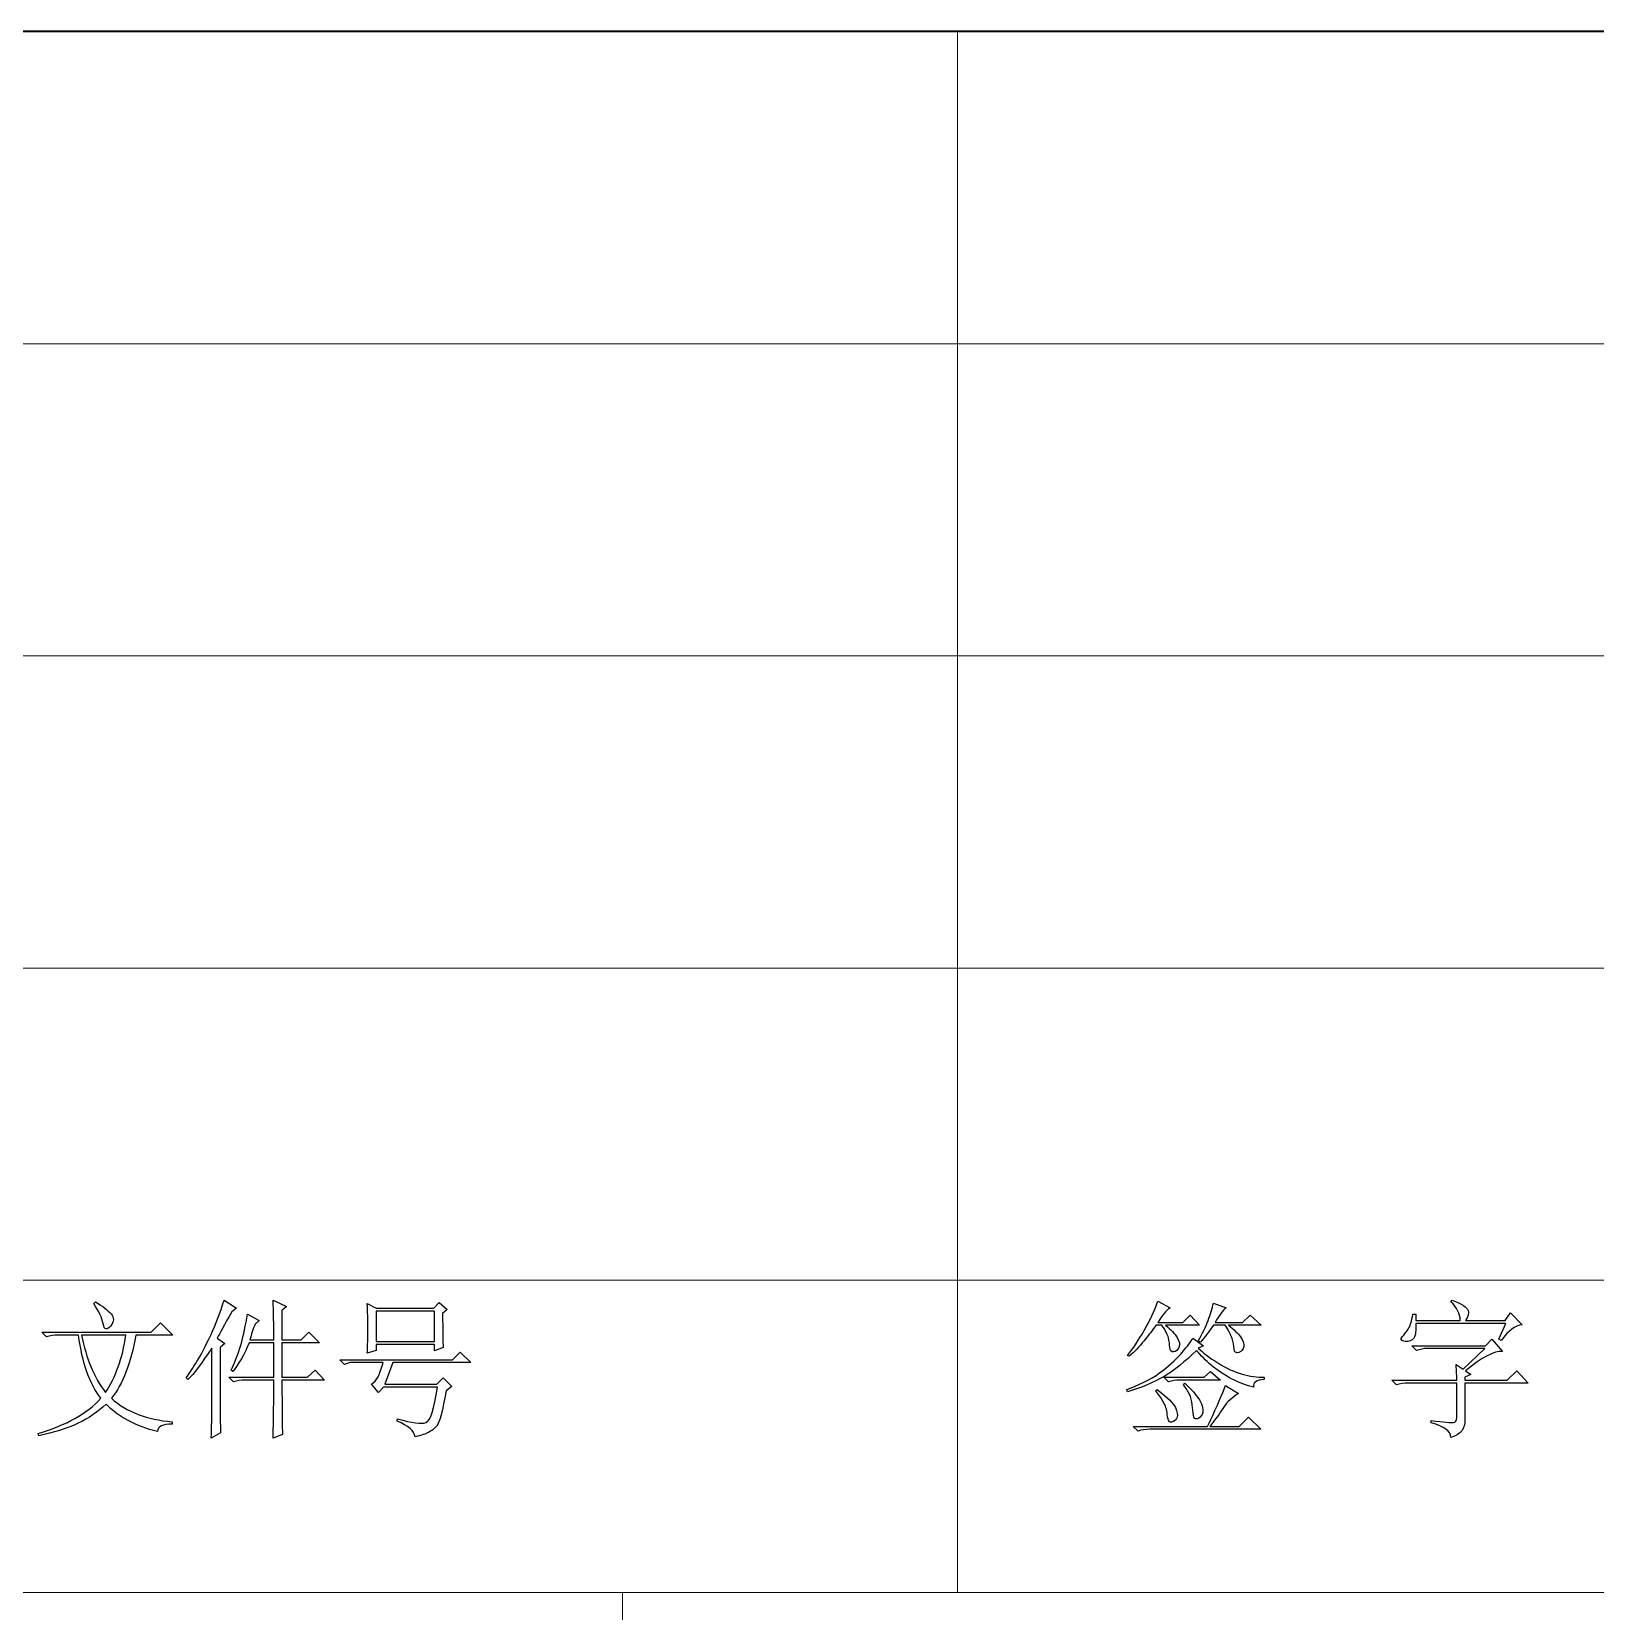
# Model space of a CAD drawing. Header units: millimetres. Extents: x -894 to 2281, y 379 to 1725.
# Drawn here: x 471.9 to 569.4, y 664.5 to 763 of the extents above; entities that cross this region are included whole.
import ezdxf

# ---------------------------------------------------------------- set-up
doc = ezdxf.new("R2010")
doc.units = ezdxf.units.MM
doc.layers.add('layer 1', color=7, linetype='Continuous')

msp = doc.modelspace()

# ---------------------------------------------------------------- linework, layer by layer
at = {"layer": 'layer 1', "lineweight": 35}
msp.add_open_spline([(1135.285, 762.997), (1135.285, 762.997), (383.463, 762.997), (383.463, 762.997)], degree=3, dxfattribs=at)
at = {"layer": 'layer 1', "color": 1, "lineweight": 9}
for points in [[(529.651, 762.997), (529.651, 762.997), (529.651, 762.997), (529.651, 762.997)], [(529.651, 762.997), (529.651, 762.997), (529.651, 665.653), (529.651, 665.653)], [(634.07, 743.528), (634.07, 743.528), (383.463, 743.528), (383.463, 743.528)], [(634.07, 724.059), (634.07, 724.059), (383.463, 724.059), (383.463, 724.059)], [(634.07, 704.59), (634.07, 704.59), (383.463, 704.59), (383.463, 704.59)], [(634.07, 685.122), (634.07, 685.122), (383.463, 685.122), (383.463, 685.122)], [(884.678, 665.653), (884.678, 665.653), (383.463, 665.653), (383.463, 665.653)], [(508.767, 665.653), (508.767, 665.653), (508.767, 587.778), (508.767, 587.778)]]:
    msp.add_open_spline(points, degree=3, dxfattribs=at)
at = {"layer": 'layer 1', "color": 1}
for points, knots in [([(475.898, 683.774), (475.898, 683.774), (475.789, 683.665), (475.789, 683.665), (475.789, 683.665), (476.105, 683.203), (476.3, 682.783), (476.373, 682.407), (476.373, 682.407), (476.446, 682.031), (476.596, 681.983), (476.828, 682.261), (476.828, 682.261), (477.058, 682.541), (477.071, 682.796), (476.864, 683.027), (476.864, 683.027), (476.657, 683.257), (476.335, 683.506), (475.898, 683.774)], [0, 0, 0, 0, 0.2, 0.2, 0.2, 0.2, 0.4, 0.4, 0.4, 0.4, 0.6, 0.6, 0.6, 0.6, 0.8, 0.8, 0.8, 0.8, 1, 1, 1, 1]), ([(483.114, 675.283), (483.114, 675.283), (483.697, 675.611), (483.697, 675.611), (483.697, 675.611), (483.672, 676.194), (483.66, 676.704), (483.66, 677.143), (483.66, 677.143), (483.66, 677.143), (483.66, 680.932), (483.66, 680.932), (483.66, 680.932), (483.66, 680.932), (483.952, 681.187), (483.952, 681.187), (483.952, 681.187), (483.952, 681.187), (483.478, 681.515), (483.478, 681.515), (483.478, 681.515), (483.624, 681.782), (483.927, 682.328), (484.389, 683.155), (484.389, 683.155), (484.389, 683.155), (484.681, 683.373), (484.681, 683.373), (484.681, 683.373), (484.681, 683.373), (483.915, 683.883), (483.915, 683.883), (483.915, 683.883), (483.672, 683.105), (483.392, 682.378), (483.077, 681.697), (483.077, 681.697), (482.761, 681.017), (482.477, 680.47), (482.222, 680.058), (482.222, 680.058), (481.965, 679.644), (481.741, 679.304), (481.547, 679.036), (481.547, 679.036), (481.547, 679.036), (481.656, 678.927), (481.656, 678.927), (481.656, 678.927), (482.021, 679.291), (482.519, 679.947), (483.15, 680.896), (483.15, 680.896), (483.15, 680.896), (483.15, 677.032), (483.15, 677.032), (483.15, 677.032), (483.15, 676.62), (483.137, 676.037), (483.114, 675.283)], [0, 0, 0, 0, 0.066667, 0.066667, 0.066667, 0.066667, 0.133333, 0.133333, 0.133333, 0.133333, 0.2, 0.2, 0.2, 0.2, 0.266667, 0.266667, 0.266667, 0.266667, 0.333333, 0.333333, 0.333333, 0.333333, 0.4, 0.4, 0.4, 0.4, 0.466667, 0.466667, 0.466667, 0.466667, 0.533333, 0.533333, 0.533333, 0.533333, 0.6, 0.6, 0.6, 0.6, 0.666667, 0.666667, 0.666667, 0.666667, 0.733333, 0.733333, 0.733333, 0.733333, 0.8, 0.8, 0.8, 0.8, 0.866667, 0.866667, 0.866667, 0.866667, 0.933333, 0.933333, 0.933333, 0.933333, 1, 1, 1, 1]), ([(487.013, 681.406), (487.013, 681.406), (485.519, 681.406), (485.519, 681.406), (485.519, 681.406), (485.616, 681.745), (485.725, 682.073), (485.847, 682.39), (485.847, 682.39), (485.847, 682.39), (486.102, 682.608), (486.102, 682.608), (486.102, 682.608), (486.102, 682.608), (485.373, 683.009), (485.373, 683.009), (485.373, 683.009), (485.252, 682.305), (485.124, 681.703), (484.991, 681.205), (484.991, 681.205), (484.857, 680.706), (484.644, 680.142), (484.353, 679.511), (484.353, 679.511), (484.353, 679.511), (484.462, 679.438), (484.462, 679.438), (484.462, 679.438), (484.826, 679.899), (485.166, 680.495), (485.482, 681.224), (485.482, 681.224), (485.482, 681.224), (487.013, 681.224), (487.013, 681.224), (487.013, 681.224), (487.013, 681.224), (487.013, 679.074), (487.013, 679.074), (487.013, 679.074), (487.013, 679.074), (484.207, 679.074), (484.207, 679.074), (484.207, 679.074), (484.207, 679.074), (484.498, 678.781), (484.498, 678.781), (484.498, 678.781), (484.717, 678.854), (484.959, 678.892), (485.227, 678.892), (485.227, 678.892), (485.227, 678.892), (487.013, 678.892), (487.013, 678.892), (487.013, 678.892), (487.013, 677.676), (487.001, 676.474), (486.976, 675.283), (486.976, 675.283), (486.976, 675.283), (487.559, 675.502), (487.559, 675.502), (487.559, 675.502), (487.536, 675.891), (487.523, 677.02), (487.523, 678.892), (487.523, 678.892), (487.523, 678.892), (490.184, 678.892), (490.184, 678.892), (490.184, 678.892), (490.184, 678.892), (489.6, 679.511), (489.6, 679.511), (489.6, 679.511), (489.6, 679.511), (489.126, 679.074), (489.126, 679.074), (489.126, 679.074), (489.126, 679.074), (487.523, 679.074), (487.523, 679.074), (487.523, 679.074), (487.523, 679.074), (487.523, 681.224), (487.523, 681.224), (487.523, 681.224), (487.523, 681.224), (489.855, 681.224), (489.855, 681.224), (489.855, 681.224), (489.855, 681.224), (489.199, 681.878), (489.199, 681.878), (489.199, 681.878), (489.199, 681.878), (488.725, 681.406), (488.725, 681.406), (488.725, 681.406), (488.725, 681.406), (487.523, 681.406), (487.523, 681.406), (487.523, 681.406), (487.523, 681.406), (487.523, 683.228), (487.523, 683.228), (487.523, 683.228), (487.523, 683.228), (487.814, 683.483), (487.814, 683.483), (487.814, 683.483), (487.814, 683.483), (486.976, 683.883), (486.976, 683.883), (486.976, 683.883), (487.001, 683.155), (487.013, 682.328), (487.013, 681.406)], [0, 0, 0, 0, 0.033333, 0.033333, 0.033333, 0.033333, 0.066667, 0.066667, 0.066667, 0.066667, 0.1, 0.1, 0.1, 0.1, 0.133333, 0.133333, 0.133333, 0.133333, 0.166667, 0.166667, 0.166667, 0.166667, 0.2, 0.2, 0.2, 0.2, 0.233333, 0.233333, 0.233333, 0.233333, 0.266667, 0.266667, 0.266667, 0.266667, 0.3, 0.3, 0.3, 0.3, 0.333333, 0.333333, 0.333333, 0.333333, 0.366667, 0.366667, 0.366667, 0.366667, 0.4, 0.4, 0.4, 0.4, 0.433333, 0.433333, 0.433333, 0.433333, 0.466667, 0.466667, 0.466667, 0.466667, 0.5, 0.5, 0.5, 0.5, 0.533333, 0.533333, 0.533333, 0.533333, 0.566667, 0.566667, 0.566667, 0.566667, 0.6, 0.6, 0.6, 0.6, 0.633333, 0.633333, 0.633333, 0.633333, 0.666667, 0.666667, 0.666667, 0.666667, 0.7, 0.7, 0.7, 0.7, 0.733333, 0.733333, 0.733333, 0.733333, 0.766667, 0.766667, 0.766667, 0.766667, 0.8, 0.8, 0.8, 0.8, 0.833333, 0.833333, 0.833333, 0.833333, 0.866667, 0.866667, 0.866667, 0.866667, 0.9, 0.9, 0.9, 0.9, 0.933333, 0.933333, 0.933333, 0.933333, 0.966667, 0.966667, 0.966667, 0.966667, 1, 1, 1, 1]), ([(542.153, 683.811), (541.933, 683.203), (541.647, 682.595), (541.296, 681.989), (541.296, 681.989), (540.943, 681.381), (540.598, 680.858), (540.257, 680.422), (540.257, 680.422), (540.257, 680.422), (540.366, 680.384), (540.366, 680.384), (540.366, 680.384), (540.682, 680.652), (540.991, 680.974), (541.296, 681.351), (541.296, 681.351), (541.599, 681.728), (541.848, 682.05), (542.042, 682.317), (542.042, 682.317), (542.042, 682.317), (542.408, 682.317), (542.408, 682.317), (542.408, 682.317), (542.625, 682.001), (542.759, 681.74), (542.807, 681.533), (542.807, 681.533), (542.857, 681.326), (542.887, 681.126), (542.899, 680.932), (542.899, 680.932), (542.911, 680.737), (542.991, 680.646), (543.135, 680.658), (543.135, 680.658), (543.282, 680.67), (543.39, 680.762), (543.463, 680.932), (543.463, 680.932), (543.536, 681.101), (543.501, 681.308), (543.355, 681.55), (543.355, 681.55), (543.208, 681.794), (542.966, 682.05), (542.625, 682.317), (542.625, 682.317), (542.625, 682.317), (544.74, 682.317), (544.74, 682.317), (544.74, 682.317), (544.74, 682.317), (544.157, 682.936), (544.157, 682.936), (544.157, 682.936), (544.157, 682.936), (543.718, 682.499), (543.718, 682.499), (543.718, 682.499), (543.718, 682.499), (542.153, 682.499), (542.153, 682.499), (542.153, 682.499), (542.395, 682.911), (542.65, 683.216), (542.918, 683.41), (542.918, 683.41), (542.918, 683.41), (542.153, 683.811), (542.153, 683.811)], [0, 0, 0, 0, 0.055556, 0.055556, 0.055556, 0.055556, 0.111111, 0.111111, 0.111111, 0.111111, 0.166667, 0.166667, 0.166667, 0.166667, 0.222222, 0.222222, 0.222222, 0.222222, 0.277778, 0.277778, 0.277778, 0.277778, 0.333333, 0.333333, 0.333333, 0.333333, 0.388889, 0.388889, 0.388889, 0.388889, 0.444444, 0.444444, 0.444444, 0.444444, 0.5, 0.5, 0.5, 0.5, 0.555556, 0.555556, 0.555556, 0.555556, 0.611111, 0.611111, 0.611111, 0.611111, 0.666667, 0.666667, 0.666667, 0.666667, 0.722222, 0.722222, 0.722222, 0.722222, 0.777778, 0.777778, 0.777778, 0.777778, 0.833333, 0.833333, 0.833333, 0.833333, 0.888889, 0.888889, 0.888889, 0.888889, 0.944444, 0.944444, 0.944444, 0.944444, 1, 1, 1, 1]), ([(563.416, 681.442), (563.416, 681.442), (563.563, 681.369), (563.563, 681.369), (563.563, 681.369), (563.999, 681.976), (564.438, 682.305), (564.875, 682.353), (564.875, 682.353), (564.875, 682.353), (564.146, 683.082), (564.146, 683.082), (564.146, 683.082), (564.146, 683.082), (563.818, 682.608), (563.818, 682.608), (563.818, 682.608), (563.818, 682.608), (561.341, 682.608), (561.341, 682.608), (561.341, 682.608), (561.51, 682.85), (561.565, 683.063), (561.504, 683.245), (561.504, 683.245), (561.443, 683.427), (561.109, 683.64), (560.501, 683.883), (560.501, 683.883), (560.501, 683.883), (560.43, 683.774), (560.43, 683.774), (560.43, 683.774), (560.794, 683.433), (560.988, 683.045), (561.013, 682.608), (561.013, 682.608), (561.013, 682.608), (558.242, 682.608), (558.242, 682.608), (558.242, 682.608), (558.242, 682.608), (558.242, 683.009), (558.242, 683.009), (558.242, 683.009), (558.242, 683.009), (558.06, 683.009), (558.06, 683.009), (558.06, 683.009), (557.987, 682.572), (557.891, 682.261), (557.77, 682.079), (557.77, 682.079), (557.648, 681.897), (557.519, 681.734), (557.387, 681.588), (557.387, 681.588), (557.253, 681.442), (557.314, 681.351), (557.569, 681.314), (557.569, 681.314), (557.824, 681.278), (558.006, 681.345), (558.115, 681.515), (558.115, 681.515), (558.225, 681.684), (558.267, 681.989), (558.242, 682.426), (558.242, 682.426), (558.242, 682.426), (563.855, 682.426), (563.855, 682.426), (563.855, 682.426), (563.855, 682.426), (563.416, 681.442), (563.416, 681.442)], [0, 0, 0, 0, 0.052632, 0.052632, 0.052632, 0.052632, 0.105263, 0.105263, 0.105263, 0.105263, 0.157895, 0.157895, 0.157895, 0.157895, 0.210526, 0.210526, 0.210526, 0.210526, 0.263158, 0.263158, 0.263158, 0.263158, 0.315789, 0.315789, 0.315789, 0.315789, 0.368421, 0.368421, 0.368421, 0.368421, 0.421053, 0.421053, 0.421053, 0.421053, 0.473684, 0.473684, 0.473684, 0.473684, 0.526316, 0.526316, 0.526316, 0.526316, 0.578947, 0.578947, 0.578947, 0.578947, 0.631579, 0.631579, 0.631579, 0.631579, 0.684211, 0.684211, 0.684211, 0.684211, 0.736842, 0.736842, 0.736842, 0.736842, 0.789474, 0.789474, 0.789474, 0.789474, 0.842105, 0.842105, 0.842105, 0.842105, 0.894737, 0.894737, 0.894737, 0.894737, 0.947368, 0.947368, 0.947368, 0.947368, 1, 1, 1, 1]), ([(497.544, 683.045), (497.544, 683.045), (497.836, 683.3), (497.836, 683.3), (497.836, 683.3), (497.836, 683.3), (497.324, 683.738), (497.324, 683.738), (497.324, 683.738), (497.324, 683.738), (496.996, 683.373), (496.996, 683.373), (496.996, 683.373), (496.996, 683.373), (493.389, 683.373), (493.389, 683.373), (493.389, 683.373), (493.389, 683.373), (492.844, 683.665), (492.844, 683.665), (492.844, 683.665), (492.867, 683.178), (492.88, 682.662), (492.88, 682.116), (492.88, 682.116), (492.88, 681.569), (492.867, 681.053), (492.844, 680.568), (492.844, 680.568), (492.844, 680.568), (493.389, 680.75), (493.389, 680.75), (493.389, 680.75), (493.389, 680.75), (493.389, 681.114), (493.389, 681.114), (493.389, 681.114), (493.389, 681.114), (497.034, 681.114), (497.034, 681.114), (497.034, 681.114), (497.034, 681.114), (497.034, 680.712), (497.034, 680.712), (497.034, 680.712), (497.034, 680.712), (497.58, 680.932), (497.58, 680.932), (497.58, 680.932), (497.556, 681.247), (497.544, 681.951), (497.544, 683.045)], [0, 0, 0, 0, 0.076923, 0.076923, 0.076923, 0.076923, 0.153846, 0.153846, 0.153846, 0.153846, 0.230769, 0.230769, 0.230769, 0.230769, 0.307692, 0.307692, 0.307692, 0.307692, 0.384615, 0.384615, 0.384615, 0.384615, 0.461538, 0.461538, 0.461538, 0.461538, 0.538462, 0.538462, 0.538462, 0.538462, 0.615385, 0.615385, 0.615385, 0.615385, 0.692308, 0.692308, 0.692308, 0.692308, 0.769231, 0.769231, 0.769231, 0.769231, 0.846154, 0.846154, 0.846154, 0.846154, 0.923077, 0.923077, 0.923077, 0.923077, 1, 1, 1, 1]), ([(493.389, 683.191), (493.389, 683.191), (497.034, 683.191), (497.034, 683.191), (497.034, 683.191), (497.034, 683.191), (497.034, 681.296), (497.034, 681.296), (497.034, 681.296), (497.034, 681.296), (493.389, 681.296), (493.389, 681.296), (493.389, 681.296), (493.389, 681.296), (493.389, 683.191), (493.389, 683.191)], [0, 0, 0, 0, 0.25, 0.25, 0.25, 0.25, 0.5, 0.5, 0.5, 0.5, 0.75, 0.75, 0.75, 0.75, 1, 1, 1, 1]), ([(545.613, 683.701), (545.54, 683.362), (545.432, 682.996), (545.286, 682.608), (545.286, 682.608), (545.139, 682.219), (544.934, 681.794), (544.667, 681.333), (544.667, 681.333), (544.667, 681.333), (544.813, 681.26), (544.813, 681.26), (544.813, 681.26), (545.079, 681.575), (545.346, 681.928), (545.613, 682.317), (545.613, 682.317), (545.613, 682.317), (546.343, 682.317), (546.343, 682.317), (546.343, 682.317), (546.562, 682.001), (546.707, 681.728), (546.78, 681.496), (546.78, 681.496), (546.853, 681.266), (546.895, 681.047), (546.907, 680.84), (546.907, 680.84), (546.919, 680.635), (547.016, 680.562), (547.199, 680.622), (547.199, 680.622), (547.381, 680.683), (547.484, 680.804), (547.509, 680.986), (547.509, 680.986), (547.534, 681.168), (547.467, 681.369), (547.308, 681.588), (547.308, 681.588), (547.15, 681.807), (546.901, 682.05), (546.562, 682.317), (546.562, 682.317), (546.562, 682.317), (548.602, 682.317), (548.602, 682.317), (548.602, 682.317), (548.602, 682.317), (547.91, 682.936), (547.91, 682.936), (547.91, 682.936), (547.91, 682.936), (547.436, 682.499), (547.436, 682.499), (547.436, 682.499), (547.436, 682.499), (545.722, 682.499), (545.722, 682.499), (545.722, 682.499), (545.967, 682.936), (546.197, 683.239), (546.416, 683.41), (546.416, 683.41), (546.416, 683.41), (545.613, 683.701), (545.613, 683.701)], [0, 0, 0, 0, 0.058824, 0.058824, 0.058824, 0.058824, 0.117647, 0.117647, 0.117647, 0.117647, 0.176471, 0.176471, 0.176471, 0.176471, 0.235294, 0.235294, 0.235294, 0.235294, 0.294118, 0.294118, 0.294118, 0.294118, 0.352941, 0.352941, 0.352941, 0.352941, 0.411765, 0.411765, 0.411765, 0.411765, 0.470588, 0.470588, 0.470588, 0.470588, 0.529412, 0.529412, 0.529412, 0.529412, 0.588235, 0.588235, 0.588235, 0.588235, 0.647059, 0.647059, 0.647059, 0.647059, 0.705882, 0.705882, 0.705882, 0.705882, 0.764706, 0.764706, 0.764706, 0.764706, 0.823529, 0.823529, 0.823529, 0.823529, 0.882353, 0.882353, 0.882353, 0.882353, 0.941176, 0.941176, 0.941176, 0.941176, 1, 1, 1, 1]), ([(472.546, 681.878), (472.546, 681.878), (472.837, 681.588), (472.837, 681.588), (472.837, 681.588), (473.056, 681.661), (473.299, 681.697), (473.566, 681.697), (473.566, 681.697), (473.566, 681.697), (474.841, 681.697), (474.841, 681.697), (474.841, 681.697), (475.06, 679.972), (475.522, 678.66), (476.227, 677.762), (476.227, 677.762), (475.376, 676.815), (474.076, 676.085), (472.327, 675.576), (472.327, 675.576), (472.327, 675.576), (472.364, 675.429), (472.364, 675.429), (472.364, 675.429), (474.187, 675.793), (475.583, 676.449), (476.554, 677.398), (476.554, 677.398), (477.332, 676.595), (478.402, 676.025), (479.762, 675.684), (479.762, 675.684), (479.785, 676), (480.089, 676.158), (480.671, 676.158), (480.671, 676.158), (480.671, 676.158), (480.671, 676.303), (480.671, 676.303), (480.671, 676.303), (479.117, 676.426), (477.854, 676.911), (476.882, 677.762), (476.882, 677.762), (477.587, 678.635), (478.097, 679.947), (478.412, 681.697), (478.412, 681.697), (478.412, 681.697), (480.709, 681.697), (480.709, 681.697), (480.709, 681.697), (480.709, 681.697), (479.944, 682.462), (479.944, 682.462), (479.944, 682.462), (479.944, 682.462), (479.361, 681.878), (479.361, 681.878), (479.361, 681.878), (479.361, 681.878), (472.546, 681.878), (472.546, 681.878)], [0, 0, 0, 0, 0.0625, 0.0625, 0.0625, 0.0625, 0.125, 0.125, 0.125, 0.125, 0.1875, 0.1875, 0.1875, 0.1875, 0.25, 0.25, 0.25, 0.25, 0.3125, 0.3125, 0.3125, 0.3125, 0.375, 0.375, 0.375, 0.375, 0.4375, 0.4375, 0.4375, 0.4375, 0.5, 0.5, 0.5, 0.5, 0.5625, 0.5625, 0.5625, 0.5625, 0.625, 0.625, 0.625, 0.625, 0.6875, 0.6875, 0.6875, 0.6875, 0.75, 0.75, 0.75, 0.75, 0.8125, 0.8125, 0.8125, 0.8125, 0.875, 0.875, 0.875, 0.875, 0.9375, 0.9375, 0.9375, 0.9375, 1, 1, 1, 1]), ([(475.025, 681.697), (475.025, 681.697), (477.794, 681.697), (477.794, 681.697), (477.794, 681.697), (477.574, 680.263), (477.15, 679.074), (476.519, 678.125), (476.519, 678.125), (475.813, 679.049), (475.315, 680.24), (475.025, 681.697)], [0, 0, 0, 0, 0.333333, 0.333333, 0.333333, 0.333333, 0.666667, 0.666667, 0.666667, 0.666667, 1, 1, 1, 1]), ([(544.556, 680.75), (544.824, 680.434), (545.135, 680.123), (545.486, 679.82), (545.486, 679.82), (545.839, 679.517), (546.257, 679.237), (546.744, 678.982), (546.744, 678.982), (547.229, 678.727), (547.691, 678.551), (548.128, 678.453), (548.128, 678.453), (548.079, 678.746), (548.299, 678.903), (548.784, 678.927), (548.784, 678.927), (548.784, 678.927), (548.784, 679.074), (548.784, 679.074), (548.784, 679.074), (548.347, 679.074), (547.885, 679.141), (547.4, 679.274), (547.4, 679.274), (546.913, 679.408), (546.41, 679.638), (545.887, 679.966), (545.887, 679.966), (545.365, 680.294), (544.958, 680.604), (544.667, 680.896), (544.667, 680.896), (544.667, 680.896), (544.995, 681.04), (544.995, 681.04), (544.995, 681.04), (544.995, 681.04), (544.339, 681.515), (544.339, 681.515), (544.339, 681.515), (544.217, 681.296), (543.998, 681.005), (543.682, 680.641), (543.682, 680.641), (543.367, 680.276), (542.96, 679.893), (542.462, 679.492), (542.462, 679.492), (541.963, 679.091), (541.217, 678.697), (540.22, 678.309), (540.22, 678.309), (540.22, 678.309), (540.257, 678.163), (540.257, 678.163), (540.257, 678.163), (541.131, 678.43), (541.892, 678.752), (542.535, 679.128), (542.535, 679.128), (543.179, 679.504), (543.852, 680.045), (544.556, 680.75)], [0, 0, 0, 0, 0.0625, 0.0625, 0.0625, 0.0625, 0.125, 0.125, 0.125, 0.125, 0.1875, 0.1875, 0.1875, 0.1875, 0.25, 0.25, 0.25, 0.25, 0.3125, 0.3125, 0.3125, 0.3125, 0.375, 0.375, 0.375, 0.375, 0.4375, 0.4375, 0.4375, 0.4375, 0.5, 0.5, 0.5, 0.5, 0.5625, 0.5625, 0.5625, 0.5625, 0.625, 0.625, 0.625, 0.625, 0.6875, 0.6875, 0.6875, 0.6875, 0.75, 0.75, 0.75, 0.75, 0.8125, 0.8125, 0.8125, 0.8125, 0.875, 0.875, 0.875, 0.875, 0.9375, 0.9375, 0.9375, 0.9375, 1, 1, 1, 1]), ([(560.794, 678.892), (560.794, 678.892), (556.748, 678.892), (556.748, 678.892), (556.748, 678.892), (556.748, 678.892), (557.04, 678.6), (557.04, 678.6), (557.04, 678.6), (557.26, 678.673), (557.502, 678.708), (557.77, 678.708), (557.77, 678.708), (557.77, 678.708), (560.794, 678.708), (560.794, 678.708), (560.794, 678.708), (560.794, 678.708), (560.794, 676.56), (560.794, 676.56), (560.794, 676.56), (560.794, 676.365), (560.727, 676.261), (560.593, 676.249), (560.593, 676.249), (560.459, 676.236), (559.991, 676.28), (559.191, 676.376), (559.191, 676.376), (559.191, 676.376), (559.191, 676.231), (559.191, 676.231), (559.191, 676.231), (560.016, 676.012), (560.43, 675.709), (560.43, 675.32), (560.43, 675.32), (561.036, 675.49), (561.328, 675.866), (561.303, 676.449), (561.303, 676.449), (561.303, 676.449), (561.303, 678.708), (561.303, 678.708), (561.303, 678.708), (561.303, 678.708), (565.239, 678.708), (565.239, 678.708), (565.239, 678.708), (565.239, 678.708), (564.547, 679.475), (564.547, 679.475), (564.547, 679.475), (564.547, 679.475), (563.928, 678.892), (563.928, 678.892), (563.928, 678.892), (563.928, 678.892), (561.303, 678.892), (561.303, 678.892), (561.303, 678.892), (561.303, 678.892), (561.303, 679.074), (561.303, 679.074), (561.303, 679.074), (561.303, 679.074), (561.667, 679.256), (561.667, 679.256), (561.667, 679.256), (561.667, 679.256), (561.341, 679.475), (561.341, 679.475), (561.341, 679.475), (562.361, 680.324), (563.126, 680.725), (563.636, 680.677), (563.636, 680.677), (563.636, 680.677), (562.979, 681.442), (562.979, 681.442), (562.979, 681.442), (562.979, 681.442), (562.578, 681.04), (562.578, 681.04), (562.578, 681.04), (562.578, 681.04), (557.987, 681.04), (557.987, 681.04), (557.987, 681.04), (557.987, 681.04), (558.279, 680.75), (558.279, 680.75), (558.279, 680.75), (558.279, 680.75), (558.79, 680.858), (558.79, 680.858), (558.79, 680.858), (558.79, 680.858), (562.543, 680.858), (562.543, 680.858), (562.543, 680.858), (562.543, 680.858), (561.195, 679.584), (561.195, 679.584), (561.195, 679.584), (561.195, 679.584), (560.758, 679.874), (560.758, 679.874), (560.758, 679.874), (560.781, 679.438), (560.794, 679.109), (560.794, 678.892)], [0, 0, 0, 0, 0.035714, 0.035714, 0.035714, 0.035714, 0.071429, 0.071429, 0.071429, 0.071429, 0.107143, 0.107143, 0.107143, 0.107143, 0.142857, 0.142857, 0.142857, 0.142857, 0.178571, 0.178571, 0.178571, 0.178571, 0.214286, 0.214286, 0.214286, 0.214286, 0.25, 0.25, 0.25, 0.25, 0.285714, 0.285714, 0.285714, 0.285714, 0.321429, 0.321429, 0.321429, 0.321429, 0.357143, 0.357143, 0.357143, 0.357143, 0.392857, 0.392857, 0.392857, 0.392857, 0.428571, 0.428571, 0.428571, 0.428571, 0.464286, 0.464286, 0.464286, 0.464286, 0.5, 0.5, 0.5, 0.5, 0.535714, 0.535714, 0.535714, 0.535714, 0.571429, 0.571429, 0.571429, 0.571429, 0.607143, 0.607143, 0.607143, 0.607143, 0.642857, 0.642857, 0.642857, 0.642857, 0.678571, 0.678571, 0.678571, 0.678571, 0.714286, 0.714286, 0.714286, 0.714286, 0.75, 0.75, 0.75, 0.75, 0.785714, 0.785714, 0.785714, 0.785714, 0.821429, 0.821429, 0.821429, 0.821429, 0.857143, 0.857143, 0.857143, 0.857143, 0.892857, 0.892857, 0.892857, 0.892857, 0.928571, 0.928571, 0.928571, 0.928571, 0.964286, 0.964286, 0.964286, 0.964286, 1, 1, 1, 1]), ([(497.763, 678.236), (497.763, 678.236), (498.127, 678.491), (498.127, 678.491), (498.127, 678.491), (498.127, 678.491), (497.58, 679.036), (497.58, 679.036), (497.58, 679.036), (497.58, 679.036), (497.18, 678.635), (497.18, 678.635), (497.18, 678.635), (497.18, 678.635), (493.937, 678.635), (493.937, 678.635), (493.937, 678.635), (493.937, 678.635), (494.447, 679.985), (494.447, 679.985), (494.447, 679.985), (494.447, 679.985), (499.293, 679.985), (499.293, 679.985), (499.293, 679.985), (499.293, 679.985), (498.637, 680.641), (498.637, 680.641), (498.637, 680.641), (498.637, 680.641), (498.162, 680.167), (498.162, 680.167), (498.162, 680.167), (498.162, 680.167), (491.13, 680.167), (491.13, 680.167), (491.13, 680.167), (491.13, 680.167), (491.423, 679.874), (491.423, 679.874), (491.423, 679.874), (491.423, 679.874), (491.749, 679.985), (491.749, 679.985), (491.749, 679.985), (491.749, 679.985), (493.826, 679.985), (493.826, 679.985), (493.826, 679.985), (493.73, 679.62), (493.626, 679.329), (493.517, 679.109), (493.517, 679.109), (493.408, 678.892), (493.268, 678.733), (493.099, 678.635), (493.099, 678.635), (493.099, 678.635), (493.535, 678.125), (493.535, 678.125), (493.535, 678.125), (493.535, 678.125), (493.864, 678.453), (493.864, 678.453), (493.864, 678.453), (493.864, 678.453), (497.216, 678.453), (497.216, 678.453), (497.216, 678.453), (497.021, 677.093), (496.785, 676.359), (496.505, 676.249), (496.505, 676.249), (496.225, 676.14), (495.636, 676.219), (494.737, 676.487), (494.737, 676.487), (494.737, 676.487), (494.702, 676.34), (494.702, 676.34), (494.702, 676.34), (495.406, 676.048), (495.782, 675.72), (495.83, 675.356), (495.83, 675.356), (496.219, 675.454), (496.499, 675.544), (496.67, 675.63), (496.67, 675.63), (496.839, 675.715), (497.009, 675.854), (497.18, 676.048), (497.18, 676.048), (497.349, 676.242), (497.544, 676.972), (497.763, 678.236)], [0, 0, 0, 0, 0.041667, 0.041667, 0.041667, 0.041667, 0.083333, 0.083333, 0.083333, 0.083333, 0.125, 0.125, 0.125, 0.125, 0.166667, 0.166667, 0.166667, 0.166667, 0.208333, 0.208333, 0.208333, 0.208333, 0.25, 0.25, 0.25, 0.25, 0.291667, 0.291667, 0.291667, 0.291667, 0.333333, 0.333333, 0.333333, 0.333333, 0.375, 0.375, 0.375, 0.375, 0.416667, 0.416667, 0.416667, 0.416667, 0.458333, 0.458333, 0.458333, 0.458333, 0.5, 0.5, 0.5, 0.5, 0.541667, 0.541667, 0.541667, 0.541667, 0.583333, 0.583333, 0.583333, 0.583333, 0.625, 0.625, 0.625, 0.625, 0.666667, 0.666667, 0.666667, 0.666667, 0.708333, 0.708333, 0.708333, 0.708333, 0.75, 0.75, 0.75, 0.75, 0.791667, 0.791667, 0.791667, 0.791667, 0.833333, 0.833333, 0.833333, 0.833333, 0.875, 0.875, 0.875, 0.875, 0.916667, 0.916667, 0.916667, 0.916667, 0.958333, 0.958333, 0.958333, 0.958333, 1, 1, 1, 1]), ([(542.516, 679.074), (542.516, 679.074), (542.807, 678.781), (542.807, 678.781), (542.807, 678.781), (543.026, 678.854), (543.269, 678.892), (543.536, 678.892), (543.536, 678.892), (543.536, 678.892), (546.051, 678.892), (546.051, 678.892), (546.051, 678.892), (546.051, 678.892), (545.432, 679.438), (545.432, 679.438), (545.432, 679.438), (545.432, 679.438), (545.031, 679.074), (545.031, 679.074), (545.031, 679.074), (545.031, 679.074), (542.516, 679.074), (542.516, 679.074)], [0, 0, 0, 0, 0.166667, 0.166667, 0.166667, 0.166667, 0.333333, 0.333333, 0.333333, 0.333333, 0.5, 0.5, 0.5, 0.5, 0.666667, 0.666667, 0.666667, 0.666667, 0.833333, 0.833333, 0.833333, 0.833333, 1, 1, 1, 1]), ([(546.378, 678.564), (545.869, 677.325), (545.492, 676.474), (545.25, 676.012), (545.25, 676.012), (545.25, 676.012), (540.621, 676.012), (540.621, 676.012), (540.621, 676.012), (540.621, 676.012), (540.913, 675.72), (540.913, 675.72), (540.913, 675.72), (541.131, 675.793), (541.375, 675.831), (541.641, 675.831), (541.641, 675.831), (541.641, 675.831), (548.566, 675.831), (548.566, 675.831), (548.566, 675.831), (548.566, 675.831), (547.8, 676.595), (547.8, 676.595), (547.8, 676.595), (547.8, 676.595), (547.217, 676.012), (547.217, 676.012), (547.217, 676.012), (547.217, 676.012), (545.396, 676.012), (545.396, 676.012), (545.396, 676.012), (545.735, 676.449), (546.021, 676.844), (546.251, 677.197), (546.251, 677.197), (546.483, 677.548), (546.792, 677.835), (547.181, 678.052), (547.181, 678.052), (547.181, 678.052), (546.378, 678.564), (546.378, 678.564)], [0, 0, 0, 0, 0.090909, 0.090909, 0.090909, 0.090909, 0.181818, 0.181818, 0.181818, 0.181818, 0.272727, 0.272727, 0.272727, 0.272727, 0.363636, 0.363636, 0.363636, 0.363636, 0.454545, 0.454545, 0.454545, 0.454545, 0.545455, 0.545455, 0.545455, 0.545455, 0.636364, 0.636364, 0.636364, 0.636364, 0.727273, 0.727273, 0.727273, 0.727273, 0.818182, 0.818182, 0.818182, 0.818182, 0.909091, 0.909091, 0.909091, 0.909091, 1, 1, 1, 1]), ([(542.115, 678.309), (542.115, 678.309), (542.007, 678.236), (542.007, 678.236), (542.007, 678.236), (542.176, 678.041), (542.335, 677.816), (542.481, 677.561), (542.481, 677.561), (542.625, 677.306), (542.711, 677.045), (542.736, 676.777), (542.736, 676.777), (542.759, 676.51), (542.807, 676.353), (542.88, 676.303), (542.88, 676.303), (542.953, 676.255), (543.039, 676.261), (543.135, 676.322), (543.135, 676.322), (543.233, 676.383), (543.306, 676.474), (543.355, 676.595), (543.355, 676.595), (543.403, 676.717), (543.367, 676.911), (543.246, 677.178), (543.246, 677.178), (543.125, 677.446), (542.747, 677.822), (542.115, 678.309)], [0, 0, 0, 0, 0.125, 0.125, 0.125, 0.125, 0.25, 0.25, 0.25, 0.25, 0.375, 0.375, 0.375, 0.375, 0.5, 0.5, 0.5, 0.5, 0.625, 0.625, 0.625, 0.625, 0.75, 0.75, 0.75, 0.75, 0.875, 0.875, 0.875, 0.875, 1, 1, 1, 1]), ([(543.829, 678.708), (543.829, 678.708), (543.756, 678.6), (543.756, 678.6), (543.756, 678.6), (543.902, 678.405), (544.023, 678.211), (544.12, 678.016), (544.12, 678.016), (544.217, 677.822), (544.278, 677.603), (544.301, 677.36), (544.301, 677.36), (544.326, 677.118), (544.351, 676.899), (544.374, 676.704), (544.374, 676.704), (544.399, 676.51), (544.479, 676.437), (544.612, 676.487), (544.612, 676.487), (544.746, 676.535), (544.849, 676.625), (544.922, 676.759), (544.922, 676.759), (544.995, 676.892), (544.976, 677.112), (544.867, 677.415), (544.867, 677.415), (544.757, 677.719), (544.412, 678.15), (543.829, 678.708)], [0, 0, 0, 0, 0.125, 0.125, 0.125, 0.125, 0.25, 0.25, 0.25, 0.25, 0.375, 0.375, 0.375, 0.375, 0.5, 0.5, 0.5, 0.5, 0.625, 0.625, 0.625, 0.625, 0.75, 0.75, 0.75, 0.75, 0.875, 0.875, 0.875, 0.875, 1, 1, 1, 1])]:
    msp.add_open_spline(points, degree=3, knots=knots, dxfattribs=at)

doc.saveas('drawing.dxf')
